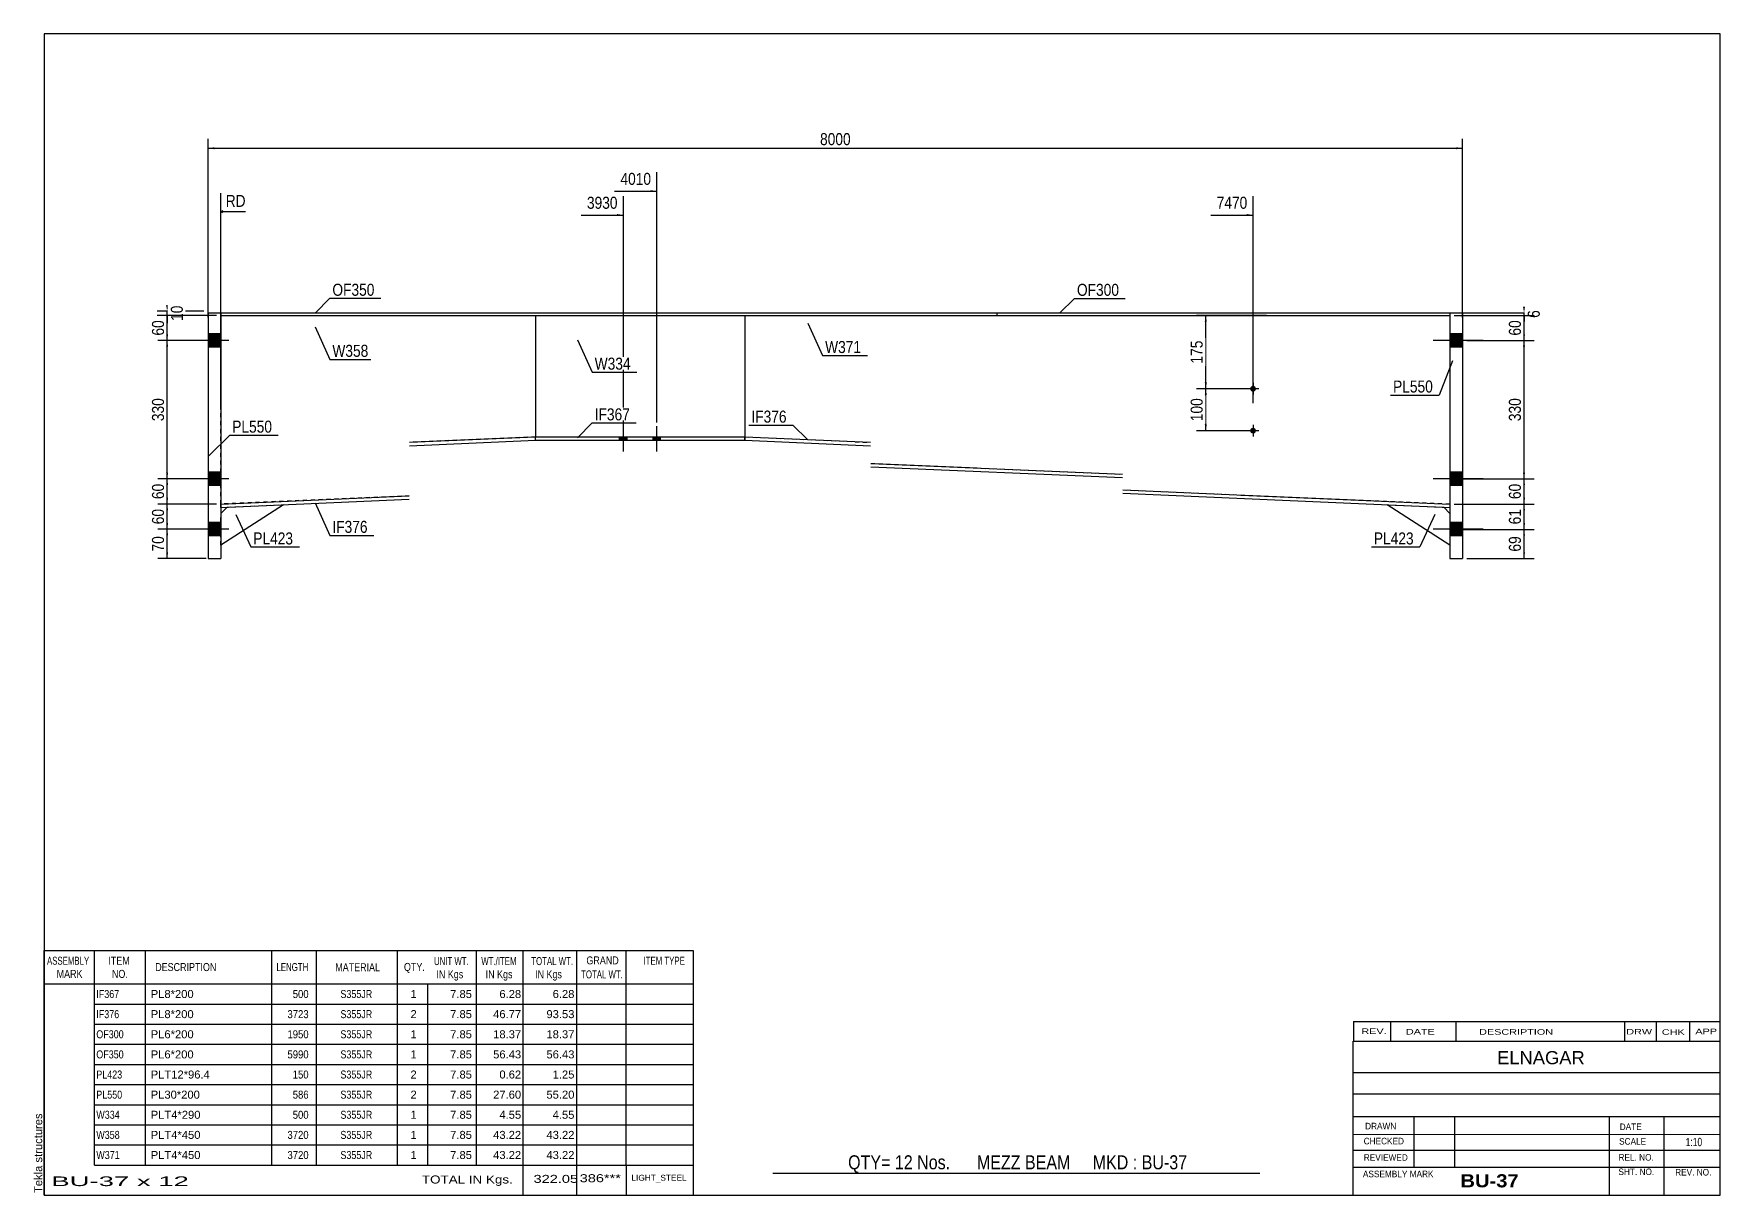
# Model space of a CAD drawing. Header units: millimetres. Extents: x -45 to 358, y -187 to 90.
import ezdxf

# ---------------------------------------------------------------- set-up
doc = ezdxf.new("R2010")
doc.units = ezdxf.units.MM
doc.linetypes.add('DXK_LINE_DOT1', pattern=[1.8814, 0.9407, -0.9407])
doc.styles.add('Arial', font='ARIAL.TTF', dxfattribs={"height": 0.2})
doc.styles.add('Arial Bold', font='ARIALBD.TTF', dxfattribs={"height": 0.2})
doc.styles.add('Arial Narrow', font='ARIALN.TTF', dxfattribs={"height": 0.2})

# ---------------------------------------------------------------- blocks, each defined once
blk = doc.blocks.new('Unknown-626980371-1210')
at = {"color": 5, "linetype": 'Continuous'}
for p, q in [((357.89, 89.66), (-42.11, 89.66)), ((-42.11, 89.66), (-42.11, -187.34)), ((357.89, -187.34), (357.89, 89.66)), ((-42.11, -187.34), (357.89, -187.34))]:
    blk.add_line(p, q, dxfattribs=at)
at = {"color": 174, "linetype": 'Continuous', "style": 'Arial'}
blk.add_text('Tekla structures', height=1.9102, rotation=90, dxfattribs=at).set_placement((-42.61, -186.84))
blk = doc.blocks.new('Part-626980371-4604 - 1231')
at = {"color": 2, "linetype": 'Continuous'}
blk.add_line((125.09, 22.5), (125.09, -6.5), dxfattribs=at)
at = {"color": 7, "linetype": 'DXK_LINE_DOT1'}
for p, q in [((125.09, 22.5), (155.09, 22.5)), ((155.19, 22.5), (215.19, 22.5)), ((215.29, 22.5), (293.38, 22.5)), ((293.38, 22.5), (293.38, -22.5)), ((125.09, -6.5), (155.09, -7.79)), ((155.19, -12.82), (215.19, -15.4)), ((215.29, -19.14), (293.38, -22.5))]:
    blk.add_line(p, q, dxfattribs=at)
blk = doc.blocks.new('Part-626980371-4607 - 1231')
at = {"color": 2, "linetype": 'Continuous'}
for p, q in [((75.09, -7.3), (75.09, -6.5)), ((75.09, -6.5), (125.09, -6.5)), ((75.09, -7.3), (125.09, -7.3)), ((125.09, -7.3), (125.09, -6.5))]:
    blk.add_line(p, q, dxfattribs=at)
blk = doc.blocks.new('Part-626980371-4599 - 1231')
at = {"color": 2, "linetype": 'Continuous'}
for p, q in [((0, 23.1), (0, 22.5)), ((0, 23.1), (44.99, 23.1)), ((0, 22.5), (44.99, 22.5)), ((45.09, 23.1), (155.09, 23.1)), ((45.09, 22.5), (155.09, 22.5)), ((155.19, 23.1), (185.19, 23.1)), ((155.19, 22.5), (185.19, 22.5)), ((185.19, 23.1), (185.19, 22.5))]:
    blk.add_line(p, q, dxfattribs=at)
blk = doc.blocks.new('Part-626980371-4601 - 1231')
at = {"color": 2, "linetype": 'Continuous'}
for p, q in [((75.09, 22.5), (75.09, -6.5)), ((125.09, 22.5), (125.09, -6.5))]:
    blk.add_line(p, q, dxfattribs=at)
at = {"color": 7, "linetype": 'DXK_LINE_DOT1'}
for p, q in [((75.09, 22.5), (125.09, 22.5)), ((75.09, -6.5), (125.09, -6.5))]:
    blk.add_line(p, q, dxfattribs=at)
blk = doc.blocks.new('Part-626980371-4602 - 1231')
at = {"color": 2, "linetype": 'Continuous'}
for p, q in [((185.19, 23.1), (185.19, 22.5)), ((185.19, 23.1), (215.19, 23.1)), ((185.19, 22.5), (215.19, 22.5)), ((215.29, 23.1), (293.38, 23.1)), ((215.29, 22.5), (293.38, 22.5)), ((293.38, 23.1), (293.38, 22.5))]:
    blk.add_line(p, q, dxfattribs=at)
blk = doc.blocks.new('Part-626980371-4605 - 1231')
at = {"color": 2, "linetype": 'Continuous'}
for p, q in [((45.09, -7.79), (75.09, -6.5)), ((45.09, -8.59), (75.12, -7.3)), ((75.12, -7.3), (75.09, -6.5)), ((0, -22.5), (44.99, -20.57)), ((0.03, -23.3), (0, -22.5)), ((0.03, -23.3), (44.99, -21.37))]:
    blk.add_line(p, q, dxfattribs=at)
blk = doc.blocks.new('Part-626980371-4611 - 1231')
at = {"color": 2, "linetype": 'Continuous'}
for p, q in [((125.09, -6.5), (125.05, -7.3)), ((125.05, -7.3), (155.09, -8.59)), ((125.09, -6.5), (155.09, -7.79)), ((155.19, -12.82), (215.19, -15.4)), ((155.19, -13.62), (215.19, -16.2)), ((215.29, -19.14), (293.38, -22.5)), ((215.29, -19.94), (293.35, -23.3)), ((293.38, -22.5), (293.35, -23.3))]:
    blk.add_line(p, q, dxfattribs=at)
blk = doc.blocks.new('Part-626980371-4614 - 1231')
at = {"color": 2, "linetype": 'Continuous'}
for p, q in [((293.38, 23.1), (296.38, 23.1)), ((293.38, 23.1), (293.38, -35.5)), ((296.38, 23.1), (296.38, -35.5)), ((293.38, -35.5), (296.38, -35.5))]:
    blk.add_line(p, q, dxfattribs=at)
blk = doc.blocks.new('Part-626980371-4617 - 1231')
at = {"color": 2, "linetype": 'Continuous'}
for p, q in [((293.38, -32.3), (278.4, -22.66)), ((278.4, -22.66), (291.88, -23.24)), ((291.88, -23.24), (293.38, -24.8))]:
    blk.add_line(p, q, dxfattribs=at)
at = {"color": 7, "linetype": 'DXK_LINE_DOT1'}
blk.add_line((293.38, -24.8), (293.38, -32.3), dxfattribs=at)
blk = doc.blocks.new('Part-626980371-4619 - 1231')
at = {"color": 2, "linetype": 'Continuous'}
for p, q in [((-3, 23.1), (0, 23.1)), ((-3, 23.1), (-3, -35.5)), ((0, 23.1), (0, -35.5)), ((-3, -35.5), (0, -35.5))]:
    blk.add_line(p, q, dxfattribs=at)
blk = doc.blocks.new('Part-626980371-4622 - 1231')
at = {"color": 2, "linetype": 'Continuous'}
for p, q in [((14.99, -22.66), (0, -32.3)), ((0, -24.8), (1.5, -23.24))]:
    blk.add_line(p, q, dxfattribs=at)
at = {"color": 7, "linetype": 'DXK_LINE_DOT1'}
for p, q in [((1.5, -23.24), (14.99, -22.66)), ((0, -32.3), (0, -24.8))]:
    blk.add_line(p, q, dxfattribs=at)
blk = doc.blocks.new('Part-626980371-4624 - 1231')
at = {"color": 7, "linetype": 'DXK_LINE_DOT1'}
for p, q in [((0, -22.5), (0, 22.5)), ((0, 22.5), (44.99, 22.5)), ((45.09, 22.5), (75.09, 22.5)), ((75.09, -6.5), (45.09, -7.79)), ((44.99, -20.57), (0, -22.5))]:
    blk.add_line(p, q, dxfattribs=at)
at = {"color": 2, "linetype": 'Continuous'}
blk.add_line((75.09, 22.5), (75.09, -6.5), dxfattribs=at)
blk = doc.blocks.new('Bolt-626980371-4625 - 1231')
at = {"linetype": 'Continuous'}
for points in [[(247.08, 4.99, -1), (245.68, 4.99, -1)], [(247.08, -5.01, -1), (245.68, -5.01, -1)]]:
    blk.add_hatch(color=3, dxfattribs=at).paths.add_polyline_path(points)
at = {"color": 3, "linetype": 'Continuous'}
for p, q in [((247.78, 4.99), (244.98, 4.99)), ((246.38, 6.39), (246.38, 3.59)), ((246.38, -3.61), (246.38, -6.41)), ((247.78, -5.01), (244.98, -5.01))]:
    blk.add_line(p, q, dxfattribs=at)
blk = doc.blocks.new('Bolt-626980371-4626 - 1231')
at = {"linetype": 'Continuous'}
for points in [[(96.99, -6.5), (95.19, -6.5), (95.19, -7.3), (96.99, -7.3)], [(96.99, -6.5), (95.19, -6.5), (95.19, -7.3), (96.99, -7.3)], [(104.99, -6.5), (103.19, -6.5), (103.19, -7.3), (104.99, -7.3)], [(104.99, -6.5), (103.19, -6.5), (103.19, -7.3), (104.99, -7.3)]]:
    blk.add_hatch(color=3, dxfattribs=at).paths.add_polyline_path(points)
at = {"color": 3, "linetype": 'Continuous'}
for p, q in [((96.09, -9.96), (96.09, -3.96)), ((96.09, -9.96), (96.09, -3.96)), ((104.09, -9.96), (104.09, -3.96)), ((104.09, -9.96), (104.09, -3.96)), ((95.19, -7.3), (95.19, -6.5)), ((95.19, -7.3), (95.19, -6.5)), ((96.99, -7.3), (96.99, -6.5)), ((96.99, -7.3), (96.99, -6.5)), ((103.19, -7.3), (103.19, -6.5)), ((103.19, -7.3), (103.19, -6.5)), ((104.99, -7.3), (104.99, -6.5)), ((104.99, -7.3), (104.99, -6.5))]:
    blk.add_line(p, q, dxfattribs=at)
blk = doc.blocks.new('Bolt-626980371-4630 - 1231')
at = {"linetype": 'Continuous'}
for points in [[(293.38, 18.1), (293.38, 14.9), (296.38, 14.9), (296.38, 18.1)], [(293.38, 18.1), (293.38, 14.9), (296.38, 14.9), (296.38, 18.1)], [(293.38, -14.9), (293.38, -18.1), (296.38, -18.1), (296.38, -14.9)], [(293.38, -14.9), (293.38, -18.1), (296.38, -18.1), (296.38, -14.9)], [(293.38, -26.9), (293.38, -30.1), (296.38, -30.1), (296.38, -26.9)], [(293.38, -26.9), (293.38, -30.1), (296.38, -30.1), (296.38, -26.9)]]:
    blk.add_hatch(color=3, dxfattribs=at).paths.add_polyline_path(points)
at = {"color": 3, "linetype": 'Continuous'}
for p, q in [((301.28, 16.5), (289.38, 16.5)), ((301.28, 16.5), (289.38, 16.5)), ((296.38, 18.1), (293.38, 18.1)), ((296.38, 18.1), (293.38, 18.1)), ((296.38, 14.9), (293.38, 14.9)), ((296.38, 14.9), (293.38, 14.9)), ((296.38, -14.9), (293.38, -14.9)), ((296.38, -14.9), (293.38, -14.9)), ((301.28, -16.5), (289.38, -16.5)), ((301.28, -16.5), (289.38, -16.5)), ((296.38, -18.1), (293.38, -18.1)), ((296.38, -18.1), (293.38, -18.1)), ((296.38, -26.9), (293.38, -26.9)), ((296.38, -26.9), (293.38, -26.9)), ((301.28, -28.5), (289.38, -28.5)), ((301.28, -28.5), (289.38, -28.5)), ((296.38, -30.1), (293.38, -30.1)), ((296.38, -30.1), (293.38, -30.1))]:
    blk.add_line(p, q, dxfattribs=at)
blk = doc.blocks.new('Bolt-626980371-4633 - 1231')
at = {"linetype": 'Continuous'}
for points in [[(-3, 18.1), (-3, 14.9), (0, 14.9), (0, 18.1)], [(-3, 18.1), (-3, 14.9), (0, 14.9), (0, 18.1)], [(-3, -14.9), (-3, -18.1), (0, -18.1), (0, -14.9)], [(-3, -14.9), (-3, -18.1), (0, -18.1), (0, -14.9)], [(-3, -26.9), (-3, -30.1), (0, -30.1), (0, -26.9)], [(-3, -26.9), (-3, -30.1), (0, -30.1), (0, -26.9)]]:
    blk.add_hatch(color=3, dxfattribs=at).paths.add_polyline_path(points)
at = {"color": 3, "linetype": 'Continuous'}
for p, q in [((1.9, 16.5), (-10, 16.5)), ((1.9, 16.5), (-10, 16.5)), ((0, 18.1), (-3, 18.1)), ((0, 18.1), (-3, 18.1)), ((0, 14.9), (-3, 14.9)), ((0, 14.9), (-3, 14.9)), ((0, -14.9), (-3, -14.9)), ((0, -14.9), (-3, -14.9)), ((1.9, -16.5), (-10, -16.5)), ((1.9, -16.5), (-10, -16.5)), ((0, -18.1), (-3, -18.1)), ((0, -18.1), (-3, -18.1)), ((0, -26.9), (-3, -26.9)), ((0, -26.9), (-3, -26.9)), ((1.9, -28.5), (-10, -28.5)), ((1.9, -28.5), (-10, -28.5)), ((0, -30.1), (-3, -30.1)), ((0, -30.1), (-3, -30.1))]:
    blk.add_line(p, q, dxfattribs=at)
blk = doc.blocks.new('StraightDimension-626980371-5838 - 1231')
at = {"linetype": 'Continuous'}
for points in [[(-13.04, -18), (-12.79, -16.5), (-12.54, -18)], [(-12.54, -21), (-12.79, -22.5), (-13.04, -21)]]:
    blk.add_hatch(color=7, dxfattribs=at).paths.add_polyline_path(points)
at = {"color": 7, "linetype": 'Continuous'}
for p, q in [((-0.14, -16.5), (-15.04, -16.5)), ((-12.79, -22.5), (-12.79, -16.5)), ((-1, -22.5), (-15.04, -22.5))]:
    blk.add_line(p, q, dxfattribs=at)
at = {"color": 0}
blk.add_wipeout([(-12.94, -17.07), (-17.14, -17.07), (-17.14, -21.93), (-12.94, -21.93)], dxfattribs=at)
at = {"color": 3, "style": 'Arial Narrow'}
blk.add_text('60', height=2.863, rotation=90.0002, dxfattribs=at).set_placement((-13.54, -21.33))
blk = doc.blocks.new('StraightDimension-626980371-5835 - 1231')
at = {"linetype": 'Continuous'}
for points in [[(-12.54, 25), (-12.79, 23.5), (-13.04, 25)], [(-13.04, 21), (-12.79, 22.5), (-12.54, 21)]]:
    blk.add_hatch(color=7, dxfattribs=at).paths.add_polyline_path(points)
at = {"color": 7, "linetype": 'Continuous'}
for p, q in [((-4, 23.5), (-15.19, 23.5)), ((-1, 22.5), (-15.19, 22.5)), ((-12.79, 22.5), (-12.79, 23.5))]:
    blk.add_line(p, q, dxfattribs=at)
at = {"color": 0}
blk.add_wipeout([(-8.44, 25.43), (-12.64, 25.43), (-12.64, 20.57), (-8.44, 20.57)], dxfattribs=at)
at = {"color": 3, "style": 'Arial Narrow'}
blk.add_text('10', height=2.863, rotation=90.0002, dxfattribs=at).set_placement((-9.04, 21.17))
blk = doc.blocks.new('StraightDimension-626980371-5840 - 1231')
at = {"linetype": 'Continuous'}
for points in [[(-13.04, -30), (-12.79, -28.5), (-12.54, -30)], [(-12.54, -34), (-12.79, -35.5), (-13.04, -34)]]:
    blk.add_hatch(color=7, dxfattribs=at).paths.add_polyline_path(points)
at = {"color": 7, "linetype": 'Continuous'}
for p, q in [((-0.35, -28.5), (-15.04, -28.5)), ((-12.79, -35.5), (-12.79, -28.5)), ((-3.51, -35.5), (-15.04, -35.5))]:
    blk.add_line(p, q, dxfattribs=at)
at = {"color": 0}
blk.add_wipeout([(-12.94, -29.57), (-17.14, -29.57), (-17.14, -34.43), (-12.94, -34.43)], dxfattribs=at)
at = {"color": 3, "style": 'Arial Narrow'}
blk.add_text('70', height=2.863, rotation=90.0002, dxfattribs=at).set_placement((-13.54, -33.83))
blk = doc.blocks.new('StraightDimension-626980371-5010 - 1231')
at = {"linetype": 'Continuous'}
for points in [[(234.85, 3.49), (235.1, 4.99), (235.35, 3.49)], [(235.35, -3.51), (235.1, -5.01), (234.85, -3.51)]]:
    blk.add_hatch(color=7, dxfattribs=at).paths.add_polyline_path(points)
at = {"color": 7, "linetype": 'Continuous'}
for p, q in [((245.38, 4.99), (232.85, 4.99)), ((235.1, -5.01), (235.1, 4.99)), ((245.38, -5.01), (232.85, -5.01))]:
    blk.add_line(p, q, dxfattribs=at)
at = {"color": 0}
blk.add_wipeout([(234.95, 3.33), (230.75, 3.33), (230.75, -3.35), (234.95, -3.35)], dxfattribs=at)
at = {"color": 3, "style": 'Arial Narrow'}
blk.add_text('100', height=2.863, rotation=90.0002, dxfattribs=at).set_placement((234.35, -2.75))
blk = doc.blocks.new('StraightDimension-626980371-4500 - 1231')
at = {"linetype": 'Continuous'}
blk.add_hatch(color=7, dxfattribs=at).paths.add_polyline_path([(94.59, 46.67), (96.09, 46.42), (94.59, 46.17)])
at = {"color": 7, "linetype": 'Continuous'}
for p, q in [((96.09, -5.7), (96.09, 50.92)), ((86.02, 46.42), (96.09, 46.42))]:
    blk.add_line(p, q, dxfattribs=at)
at = {"color": 0, "linetype": 'Continuous'}
blk.add_wipeout([(6.53, 47.77), (6.53, 51.97), (0.59, 51.97), (0.59, 47.77)], dxfattribs=at)
at = {"color": 7, "linetype": 'Continuous'}
for p, q in [((0, 1), (0, 51.67)), ((0.5, 47.42), (0, 47.17)), ((0.5, 46.92), (0, 47.17)), ((5.93, 47.17), (0, 47.17))]:
    blk.add_line(p, q, dxfattribs=at)
at = {"color": 3, "linetype": 'Continuous', "style": 'Arial Narrow'}
blk.add_text('RD', height=2.863, dxfattribs=at).set_placement((1.19, 48.37))
at = {"color": 0}
blk.add_wipeout([(95.31, 47.32), (95.31, 51.52), (86.8, 51.52), (86.8, 47.32)], dxfattribs=at)
at = {"color": 3, "style": 'Arial Narrow'}
blk.add_text('3930', height=2.863, dxfattribs=at).set_placement((87.4, 47.92))
blk = doc.blocks.new('StraightDimension-626980371-1512 - 1231')
at = {"linetype": 'Continuous'}
for points in [[(-1.5, 62.1), (-3, 62.35), (-1.5, 62.6)], [(294.88, 62.6), (296.38, 62.35), (294.88, 62.1)]]:
    blk.add_hatch(color=7, dxfattribs=at).paths.add_polyline_path(points)
at = {"color": 7, "linetype": 'Continuous'}
for p, q in [((-3, 22), (-3, 64.6)), ((296.38, 22), (296.38, 64.6)), ((-3, 62.35), (296.38, 62.35))]:
    blk.add_line(p, q, dxfattribs=at)
at = {"color": 0}
blk.add_wipeout([(150.95, 62.5), (150.95, 66.7), (142.44, 66.7), (142.44, 62.5)], dxfattribs=at)
at = {"color": 3, "style": 'Arial Narrow'}
blk.add_text('8000', height=2.863, dxfattribs=at).set_placement((143.04, 63.1))
blk = doc.blocks.new('StraightDimension-626980371-6204 - 1231')
at = {"linetype": 'Continuous'}
for points in [[(310.8, 15), (311.05, 16.5), (311.3, 15)], [(311.3, -15), (311.05, -16.5), (310.8, -15)]]:
    blk.add_hatch(color=7, dxfattribs=at).paths.add_polyline_path(points)
at = {"color": 7, "linetype": 'Continuous'}
for p, q in [((297.38, 16.5), (313.45, 16.5)), ((311.05, -16.5), (311.05, 16.5)), ((294.38, -16.5), (313.45, -16.5))]:
    blk.add_line(p, q, dxfattribs=at)
at = {"color": 0}
blk.add_wipeout([(310.9, 3.34), (306.7, 3.34), (306.7, -3.34), (310.9, -3.34)], dxfattribs=at)
at = {"color": 3, "style": 'Arial Narrow'}
blk.add_text('330', height=2.863, rotation=90.0002, dxfattribs=at).set_placement((310.3, -2.74))
blk = doc.blocks.new('StraightDimension-626980371-5837 - 1231')
at = {"linetype": 'Continuous'}
for points in [[(-13.04, 15), (-12.79, 16.5), (-12.54, 15)], [(-12.54, -15), (-12.79, -16.5), (-13.04, -15)]]:
    blk.add_hatch(color=7, dxfattribs=at).paths.add_polyline_path(points)
at = {"color": 7, "linetype": 'Continuous'}
for p, q in [((1, 16.5), (-15.04, 16.5)), ((-12.79, -16.5), (-12.79, 16.5)), ((-0.14, -16.5), (-15.04, -16.5))]:
    blk.add_line(p, q, dxfattribs=at)
at = {"color": 0}
blk.add_wipeout([(-12.94, 3.34), (-17.14, 3.34), (-17.14, -3.34), (-12.94, -3.34)], dxfattribs=at)
at = {"color": 3, "style": 'Arial Narrow'}
blk.add_text('330', height=2.863, rotation=90.0002, dxfattribs=at).set_placement((-13.54, -2.74))
blk = doc.blocks.new('StraightDimension-626980371-4498 - 1231')
at = {"linetype": 'Continuous'}
blk.add_hatch(color=7, dxfattribs=at).paths.add_polyline_path([(244.88, 46.67), (246.38, 46.42), (244.88, 46.17)])
at = {"color": 7, "linetype": 'Continuous'}
for p, q in [((246.38, 1.59), (246.38, 50.92)), ((236.32, 46.42), (246.38, 46.42))]:
    blk.add_line(p, q, dxfattribs=at)
at = {"color": 0}
blk.add_wipeout([(245.61, 47.32), (245.61, 51.52), (237.1, 51.52), (237.1, 47.32)], dxfattribs=at)
at = {"color": 3, "style": 'Arial Narrow'}
blk.add_text('7470', height=2.863, dxfattribs=at).set_placement((237.7, 47.92))
blk = doc.blocks.new('StraightDimension-626980371-4499 - 1231')
at = {"linetype": 'Continuous'}
blk.add_hatch(color=7, dxfattribs=at).paths.add_polyline_path([(102.59, 52.37), (104.09, 52.12), (102.59, 51.87)])
at = {"color": 7, "linetype": 'Continuous'}
for p, q in [((104.09, -3.05), (104.09, 56.62)), ((94.02, 52.12), (104.09, 52.12))]:
    blk.add_line(p, q, dxfattribs=at)
at = {"color": 0}
blk.add_wipeout([(103.31, 53.02), (103.31, 57.22), (94.8, 57.22), (94.8, 53.02)], dxfattribs=at)
at = {"color": 3, "style": 'Arial Narrow'}
blk.add_text('4010', height=2.863, dxfattribs=at).set_placement((95.4, 53.62))
blk = doc.blocks.new('StraightDimension-626980371-5009 - 1231')
at = {"linetype": 'Continuous'}
for points in [[(234.85, 21), (235.1, 22.5), (235.35, 21)], [(235.35, 6.49), (235.1, 4.99), (234.85, 6.49)]]:
    blk.add_hatch(color=7, dxfattribs=at).paths.add_polyline_path(points)
at = {"color": 7, "linetype": 'Continuous'}
for p, q in [((249.59, 22.5), (232.85, 22.5)), ((235.1, 4.99), (235.1, 22.5)), ((245.38, 4.99), (232.85, 4.99))]:
    blk.add_line(p, q, dxfattribs=at)
at = {"color": 0}
blk.add_wipeout([(234.95, 17.09), (230.75, 17.09), (230.75, 10.4), (234.95, 10.4)], dxfattribs=at)
at = {"color": 3, "style": 'Arial Narrow'}
blk.add_text('175', height=2.863, rotation=90.0002, dxfattribs=at).set_placement((234.35, 11))
blk = doc.blocks.new('StraightDimension-626980371-5836 - 1231')
at = {"linetype": 'Continuous'}
for points in [[(-13.04, 21), (-12.79, 22.5), (-12.54, 21)], [(-12.54, 18), (-12.79, 16.5), (-13.04, 18)]]:
    blk.add_hatch(color=7, dxfattribs=at).paths.add_polyline_path(points)
at = {"color": 7, "linetype": 'Continuous'}
for p, q in [((-1, 22.5), (-15.04, 22.5)), ((-12.79, 16.5), (-12.79, 22.5)), ((1, 16.5), (-15.04, 16.5))]:
    blk.add_line(p, q, dxfattribs=at)
at = {"color": 0}
blk.add_wipeout([(-12.94, 21.93), (-17.14, 21.93), (-17.14, 17.07), (-12.94, 17.07)], dxfattribs=at)
at = {"color": 3, "style": 'Arial Narrow'}
blk.add_text('60', height=2.863, rotation=90.0002, dxfattribs=at).set_placement((-13.54, 17.67))
blk = doc.blocks.new('StraightDimension-626980371-5839 - 1231')
at = {"linetype": 'Continuous'}
for points in [[(-13.04, -24), (-12.79, -22.5), (-12.54, -24)], [(-12.54, -27), (-12.79, -28.5), (-13.04, -27)]]:
    blk.add_hatch(color=7, dxfattribs=at).paths.add_polyline_path(points)
at = {"color": 7, "linetype": 'Continuous'}
for p, q in [((-1, -22.5), (-15.04, -22.5)), ((-12.79, -28.5), (-12.79, -22.5)), ((-0.35, -28.5), (-15.04, -28.5))]:
    blk.add_line(p, q, dxfattribs=at)
at = {"color": 0}
blk.add_wipeout([(-12.94, -23.07), (-17.14, -23.07), (-17.14, -27.93), (-12.94, -27.93)], dxfattribs=at)
at = {"color": 3, "style": 'Arial Narrow'}
blk.add_text('60', height=2.863, rotation=90.0002, dxfattribs=at).set_placement((-13.54, -27.33))
blk = doc.blocks.new('StraightDimension-626980371-6202 - 1231')
at = {"linetype": 'Continuous'}
for points in [[(311.3, 24.6), (311.05, 23.1), (310.8, 24.6)], [(310.8, 21), (311.05, 22.5), (311.3, 21)]]:
    blk.add_hatch(color=7, dxfattribs=at).paths.add_polyline_path(points)
at = {"color": 7, "linetype": 'Continuous'}
for p, q in [((294.38, 22.5), (313.3, 22.5)), ((296.56, 23.1), (313.3, 23.1)), ((311.05, 22.5), (311.05, 23.1))]:
    blk.add_line(p, q, dxfattribs=at)
at = {"color": 0}
blk.add_wipeout([(315.4, 24.31), (311.2, 24.31), (311.2, 21.29), (315.4, 21.29)], dxfattribs=at)
at = {"color": 3, "style": 'Arial Narrow'}
blk.add_text('6', height=2.86, rotation=90.0002, dxfattribs=at).set_placement((314.8, 21.89))
blk = doc.blocks.new('StraightDimension-626980371-6203 - 1231')
at = {"linetype": 'Continuous'}
for points in [[(310.8, 21), (311.05, 22.5), (311.3, 21)], [(311.3, 18), (311.05, 16.5), (310.8, 18)]]:
    blk.add_hatch(color=7, dxfattribs=at).paths.add_polyline_path(points)
at = {"color": 7, "linetype": 'Continuous'}
for p, q in [((294.38, 22.5), (313.45, 22.5)), ((311.05, 16.5), (311.05, 22.5)), ((297.38, 16.5), (313.45, 16.5))]:
    blk.add_line(p, q, dxfattribs=at)
at = {"color": 0}
blk.add_wipeout([(310.9, 21.93), (306.7, 21.93), (306.7, 17.07), (310.9, 17.07)], dxfattribs=at)
at = {"color": 3, "style": 'Arial Narrow'}
blk.add_text('60', height=2.863, rotation=90.0002, dxfattribs=at).set_placement((310.3, 17.67))
blk = doc.blocks.new('StraightDimension-626980371-6205 - 1231')
at = {"linetype": 'Continuous'}
for points in [[(310.8, -18), (311.05, -16.5), (311.3, -18)], [(311.3, -21), (311.05, -22.5), (310.8, -21)]]:
    blk.add_hatch(color=7, dxfattribs=at).paths.add_polyline_path(points)
at = {"color": 7, "linetype": 'Continuous'}
for p, q in [((294.38, -16.5), (313.45, -16.5)), ((311.05, -22.5), (311.05, -16.5)), ((294.38, -22.5), (313.45, -22.5))]:
    blk.add_line(p, q, dxfattribs=at)
at = {"color": 0}
blk.add_wipeout([(310.9, -17.07), (306.7, -17.07), (306.7, -21.93), (310.9, -21.93)], dxfattribs=at)
at = {"color": 3, "style": 'Arial Narrow'}
blk.add_text('60', height=2.863, rotation=90.0002, dxfattribs=at).set_placement((310.3, -21.33))
blk = doc.blocks.new('StraightDimension-626980371-6206 - 1231')
at = {"linetype": 'Continuous'}
for points in [[(310.8, -24), (311.05, -22.5), (311.3, -24)], [(311.3, -27.05), (311.05, -28.55), (310.8, -27.05)]]:
    blk.add_hatch(color=7, dxfattribs=at).paths.add_polyline_path(points)
at = {"color": 7, "linetype": 'Continuous'}
for p, q in [((294.38, -22.5), (313.45, -22.5)), ((311.05, -28.55), (311.05, -22.5)), ((294.38, -28.55), (313.45, -28.55))]:
    blk.add_line(p, q, dxfattribs=at)
at = {"color": 0}
blk.add_wipeout([(310.9, -23.1), (306.7, -23.1), (306.7, -27.95), (310.9, -27.95)], dxfattribs=at)
at = {"color": 3, "style": 'Arial Narrow'}
blk.add_text('61', height=2.863, rotation=90.0002, dxfattribs=at).set_placement((310.3, -27.35))
blk = doc.blocks.new('StraightDimension-626980371-6207 - 1231')
at = {"linetype": 'Continuous'}
for points in [[(310.8, -30.05), (311.05, -28.55), (311.3, -30.05)], [(311.3, -34), (311.05, -35.5), (310.8, -34)]]:
    blk.add_hatch(color=7, dxfattribs=at).paths.add_polyline_path(points)
at = {"color": 7, "linetype": 'Continuous'}
for p, q in [((294.38, -28.55), (313.45, -28.55)), ((311.05, -35.5), (311.05, -28.55)), ((297.38, -35.5), (313.45, -35.5))]:
    blk.add_line(p, q, dxfattribs=at)
at = {"color": 0}
blk.add_wipeout([(310.9, -29.6), (306.7, -29.6), (306.7, -34.45), (310.9, -34.45)], dxfattribs=at)
at = {"color": 3, "style": 'Arial Narrow'}
blk.add_text('69', height=2.863, rotation=90.0002, dxfattribs=at).set_placement((310.3, -33.85))
blk = doc.blocks.new('CBS_CALLOFF-626980371-6238')
at = {"color": 7, "linetype": 'Continuous'}
blk.add_line((131.76, -182.07), (248, -182.09), dxfattribs=at)
at = {"color": 3, "linetype": 'Continuous', "style": 'Arial Narrow'}
blk.add_text('QTY= 12 Nos.      MEZZ BEAM     MKD : BU-37', height=3.3405, dxfattribs=at).set_placement((149.73, -181.18))
blk = doc.blocks.new('CBS_BOM-626980371-6237')
at = {"color": 7, "linetype": 'Continuous'}
for p, q in [((-42.15, -136.97), (-42.15, -128.97)), ((-42.14, -128.97), (112.78, -128.97)), ((-30.15, -136.97), (-30.15, -128.97)), ((-17.96, -136.97), (-17.96, -128.97)), ((12.21, -136.97), (12.21, -128.97)), ((22.89, -136.97), (22.89, -128.97)), ((42.2, -136.97), (42.2, -128.97)), ((61.01, -136.97), (61.01, -128.97)), ((72.22, -136.97), (72.22, -128.97)), ((85, -136.97), (85, -128.97)), ((96.75, -136.97), (96.75, -128.97)), ((112.78, -128.98), (112.77, -136.96)), ((-42.15, -136.97), (112.78, -136.97)), ((-42.15, -141.77), (-42.15, -136.97)), ((-30.15, -141.77), (-30.15, -136.97)), ((-17.96, -141.77), (-17.96, -136.97)), ((12.21, -141.77), (12.21, -136.97)), ((22.89, -141.77), (22.89, -136.97)), ((42.2, -141.77), (42.2, -136.97)), ((49.47, -141.77), (49.47, -136.97)), ((61.01, -141.77), (61.01, -136.97)), ((72.22, -141.77), (72.22, -136.97)), ((85, -141.77), (85, -136.97)), ((96.77, -141.77), (96.77, -136.97)), ((112.78, -136.98), (112.78, -141.77)), ((-42.15, -146.57), (-42.15, -141.77)), ((-30.15, -141.77), (112.78, -141.77)), ((-30.15, -146.57), (-30.15, -141.77)), ((-17.96, -146.57), (-17.96, -141.77)), ((12.21, -146.57), (12.21, -141.77)), ((22.89, -146.57), (22.89, -141.77)), ((42.2, -146.57), (42.2, -141.77)), ((49.47, -146.57), (49.47, -141.77)), ((61.01, -146.57), (61.01, -141.77)), ((72.22, -146.57), (72.22, -141.77)), ((85, -146.57), (85, -141.77)), ((96.77, -146.57), (96.77, -141.77)), ((112.78, -141.78), (112.78, -146.57)), ((-42.15, -151.37), (-42.15, -146.57)), ((-30.15, -146.57), (112.78, -146.57)), ((-30.15, -151.37), (-30.15, -146.57)), ((-17.96, -151.37), (-17.96, -146.57)), ((12.21, -151.37), (12.21, -146.57)), ((22.89, -151.37), (22.89, -146.57)), ((42.2, -151.37), (42.2, -146.57)), ((49.47, -151.37), (49.47, -146.57)), ((61.01, -151.37), (61.01, -146.57)), ((72.22, -151.37), (72.22, -146.57)), ((85, -151.37), (85, -146.57)), ((96.77, -151.37), (96.77, -146.57)), ((112.78, -146.58), (112.78, -151.37)), ((-42.15, -156.17), (-42.15, -151.37)), ((-30.15, -151.37), (112.78, -151.37)), ((-30.15, -156.17), (-30.15, -151.37)), ((-17.96, -156.17), (-17.96, -151.37)), ((12.21, -156.17), (12.21, -151.37)), ((22.89, -156.17), (22.89, -151.37)), ((42.2, -156.17), (42.2, -151.37)), ((49.47, -156.17), (49.47, -151.37)), ((61.01, -156.17), (61.01, -151.37)), ((72.22, -156.17), (72.22, -151.37)), ((85, -156.17), (85, -151.37)), ((96.77, -156.17), (96.77, -151.37)), ((112.78, -151.38), (112.78, -156.17)), ((-42.15, -160.97), (-42.15, -156.17)), ((-30.15, -156.17), (112.78, -156.17)), ((-30.15, -160.97), (-30.15, -156.17)), ((-17.96, -160.97), (-17.96, -156.17)), ((12.21, -160.97), (12.21, -156.17)), ((22.89, -160.97), (22.89, -156.17)), ((42.2, -160.97), (42.2, -156.17)), ((49.47, -160.97), (49.47, -156.17)), ((61.01, -160.97), (61.01, -156.17)), ((72.22, -160.97), (72.22, -156.17)), ((85, -160.97), (85, -156.17)), ((96.77, -160.97), (96.77, -156.17)), ((112.78, -156.18), (112.78, -160.97)), ((-42.15, -165.77), (-42.15, -160.97)), ((-30.15, -160.97), (112.78, -160.97)), ((-30.15, -165.77), (-30.15, -160.97)), ((-17.96, -165.77), (-17.96, -160.97)), ((12.21, -165.77), (12.21, -160.97)), ((22.89, -165.77), (22.89, -160.97)), ((42.2, -165.77), (42.2, -160.97)), ((49.47, -165.77), (49.47, -160.97)), ((61.01, -165.77), (61.01, -160.97)), ((72.22, -165.77), (72.22, -160.97)), ((85, -165.77), (85, -160.97)), ((96.77, -165.77), (96.77, -160.97)), ((112.78, -160.98), (112.78, -165.77)), ((-42.15, -170.57), (-42.15, -165.77)), ((-30.15, -165.77), (112.78, -165.77)), ((-30.15, -170.57), (-30.15, -165.77)), ((-17.96, -170.57), (-17.96, -165.77)), ((12.21, -170.57), (12.21, -165.77)), ((22.89, -170.57), (22.89, -165.77)), ((42.2, -170.57), (42.2, -165.77)), ((49.47, -170.57), (49.47, -165.77)), ((61.01, -170.57), (61.01, -165.77)), ((72.22, -170.57), (72.22, -165.77)), ((85, -170.57), (85, -165.77)), ((96.77, -170.57), (96.77, -165.77)), ((112.78, -165.78), (112.78, -170.57)), ((-42.15, -175.37), (-42.15, -170.57)), ((-30.15, -170.57), (112.78, -170.57)), ((-30.15, -175.37), (-30.15, -170.57)), ((-17.96, -175.37), (-17.96, -170.57)), ((12.21, -175.37), (12.21, -170.57)), ((22.89, -175.37), (22.89, -170.57)), ((42.2, -175.37), (42.2, -170.57)), ((49.47, -175.37), (49.47, -170.57)), ((61.01, -175.37), (61.01, -170.57)), ((72.22, -175.37), (72.22, -170.57)), ((85, -175.37), (85, -170.57)), ((96.77, -175.37), (96.77, -170.57)), ((112.78, -170.58), (112.78, -175.37)), ((-42.15, -180.17), (-42.15, -175.37)), ((-30.15, -175.37), (112.78, -175.37)), ((-30.15, -180.17), (-30.15, -175.37)), ((-17.96, -180.17), (-17.96, -175.37)), ((12.21, -180.17), (12.21, -175.37)), ((22.89, -180.17), (22.89, -175.37)), ((42.2, -180.17), (42.2, -175.37)), ((49.47, -180.17), (49.47, -175.37)), ((61.01, -180.17), (61.01, -175.37)), ((72.22, -180.17), (72.22, -175.37)), ((85, -180.17), (85, -175.37)), ((96.77, -180.17), (96.77, -175.37)), ((112.78, -175.38), (112.78, -180.17)), ((-42.15, -187.37), (-42.15, -180.19)), ((-30.15, -180.17), (112.78, -180.17)), ((72.22, -187.37), (72.22, -180.19)), ((85, -187.37), (85, -180.19)), ((96.81, -187.37), (96.81, -180.19)), ((112.78, -180.17), (112.78, -187.37)), ((-42.15, -187.37), (112.78, -187.37))]:
    blk.add_line(p, q, dxfattribs=at)
at = {"color": 3, "linetype": 'Continuous', "style": 'Arial'}
for s, height, width, p in [('ASSEMBLY', 1.91, 0.7, (-41.46, -132.39)), ('ITEM', 1.91, 0.8, (-26.82, -132.39)), ('DESCRIPTION', 1.9102, 0.8, (-15.63, -133.9)), ('LENGTH', 1.91, 0.7, (13.31, -133.9)), ('MATERIAL', 1.91, 0.8, (27.34, -133.95)), ('QTY.', 1.91, 0.8, (43.73, -133.87)), ('UNIT WT.', 1.91, 0.7, (50.9, -132.47)), ('WT./ITEM', 1.91, 0.7, (62.19, -132.47)), ('TOTAL WT.', 1.91, 0.7, (74.12, -132.47)), ('GRAND', 1.91, 0.8, (87.28, -132.31)), ('ITEM TYPE', 1.91, 0.7, (100.91, -132.39)), ('MARK', 1.91, 0.8, (-39.15, -135.53)), ('NO.', 1.91, 0.8, (-25.96, -135.53)), ('IN Kgs', 1.91, 0.8, (51.47, -135.61)), ('IN Kgs', 1.91, 0.8, (63.23, -135.61)), ('IN Kgs', 1.91, 0.8, (75.02, -135.61)), ('TOTAL WT.', 1.91, 0.7, (86.02, -135.65))]:
    blk.add_text(s, height=height, dxfattribs=dict(at, width=width)).set_placement(p)
at = {"color": 7, "linetype": 'Continuous', "style": 'Arial'}
for s, width, p in [('IF367', 0.8, (-29.69, -140.33)), ('500', 0.85, (17.19, -140.33)), ('S355JR', 0.8, (28.57, -140.33)), ('IF376', 0.8, (-29.69, -145.13)), ('3723', 0.85, (15.93, -145.13)), ('S355JR', 0.8, (28.57, -145.13)), ('OF300', 0.8, (-29.69, -149.93)), ('1950', 0.85, (15.93, -149.93)), ('S355JR', 0.8, (28.57, -149.93)), ('OF350', 0.8, (-29.69, -154.73)), ('5990', 0.85, (15.93, -154.73)), ('S355JR', 0.8, (28.57, -154.73)), ('PL423', 0.8, (-29.69, -159.53)), ('150', 0.85, (17.19, -159.53)), ('S355JR', 0.8, (28.57, -159.53)), ('PL550', 0.8, (-29.69, -164.33)), ('586', 0.85, (17.19, -164.33)), ('S355JR', 0.8, (28.57, -164.33)), ('W334', 0.8, (-29.69, -169.13)), ('500', 0.85, (17.19, -169.13)), ('S355JR', 0.8, (28.57, -169.13)), ('W358', 0.8, (-29.69, -173.93)), ('3720', 0.85, (15.93, -173.93)), ('S355JR', 0.8, (28.57, -173.93)), ('W371', 0.8, (-29.69, -178.73)), ('3720', 0.85, (15.93, -178.73)), ('S355JR', 0.8, (28.57, -178.73))]:
    blk.add_text(s, height=1.91, dxfattribs=dict(at, width=width)).set_placement(p)
for s, p in [('PL8*200', (-16.7, -140.33)), ('1', (45.29, -140.33)), ('7.85', (54.76, -140.33)), ('6.28', (66.51, -140.33)), ('6.28', (79.22, -140.33)), ('PL8*200', (-16.7, -145.13)), ('2', (45.29, -145.13)), ('7.85', (54.76, -145.13)), ('46.77', (65.02, -145.13)), ('93.53', (77.74, -145.13)), ('PL6*200', (-16.7, -149.93)), ('1', (45.29, -149.93)), ('7.85', (54.76, -149.93)), ('18.37', (65.02, -149.93)), ('18.37', (77.74, -149.93)), ('PL6*200', (-16.7, -154.73)), ('1', (45.29, -154.73)), ('7.85', (54.76, -154.73)), ('56.43', (65.02, -154.73)), ('56.43', (77.74, -154.73)), ('PLT12*96.4', (-16.7, -159.53)), ('2', (45.29, -159.53)), ('7.85', (54.76, -159.53)), ('0.62', (66.51, -159.53)), ('1.25', (79.22, -159.53)), ('PL30*200', (-16.7, -164.33)), ('2', (45.29, -164.33)), ('7.85', (54.76, -164.33)), ('27.60', (65.02, -164.33)), ('55.20', (77.74, -164.33)), ('PLT4*290', (-16.7, -169.13)), ('1', (45.29, -169.13)), ('7.85', (54.76, -169.13)), ('4.55', (66.51, -169.13)), ('4.55', (79.22, -169.13)), ('PLT4*450', (-16.7, -173.93)), ('1', (45.29, -173.93)), ('7.85', (54.76, -173.93)), ('43.22', (65.02, -173.93)), ('43.22', (77.74, -173.93)), ('PLT4*450', (-16.7, -178.73)), ('1', (45.29, -178.73)), ('7.85', (54.76, -178.73)), ('43.22', (65.02, -178.73)), ('43.22', (77.74, -178.73))]:
    blk.add_text(s, height=1.91, dxfattribs=at).set_placement(p)
at = {"color": 6, "linetype": 'Continuous', "style": 'Arial'}
for s, height, width, p in [('BU-37 x 12', 2.292, 2.05, (-40.43, -185.18)), ('TOTAL IN Kgs.', 1.9102, 1.2, (48.01, -184.57)), ('322.05', 1.91, 1.3, (74.67, -184.42)), ('386***', 1.91, 1.3, (85.68, -184.26))]:
    blk.add_text(s, height=height, dxfattribs=dict(at, width=width)).set_placement(p)
blk.add_text('LIGHT_STEEL', height=1.4135, dxfattribs=at).set_placement((98.03, -183.91))
blk = doc.blocks.new('CBS_NAME_BLOG-626980371-6239')
at = {"color": 7, "linetype": 'Continuous'}
for p, q in [((270.29, -150.59), (357.81, -150.59)), ((270.29, -187.3), (270.29, -150.59)), ((270.29, -158.12), (357.81, -158.12)), ((270.37, -163.18), (357.88, -163.18)), ((270.29, -168.55), (357.81, -168.55)), ((284.82, -180.66), (284.82, -168.56)), ((294.5, -180.63), (294.5, -168.56)), ((331.42, -187.3), (331.42, -168.57)), ((344.47, -187.3), (344.47, -168.55)), ((270.3, -172.85), (357.88, -172.83)), ((270.29, -176.6), (357.81, -176.6)), ((270.29, -180.64), (357.81, -180.64)), ((270.29, -187.34), (357.88, -187.34))]:
    blk.add_line(p, q, dxfattribs=at)
at = {"color": 3, "linetype": 'Continuous', "style": 'Arial'}
blk.add_text('ELNAGAR', height=3.133, dxfattribs=at).set_placement((304.62, -156.12))
at = {"color": 3, "linetype": 'Continuous'}
for s, height, style, width, p in [('DRAWN', 1.566, 'Arial', 0.9, (273.12, -171.66)), ('DATE', 1.566, 'Arial', 0.9, (333.89, -171.82)), ('CHECKED', 1.566, 'Arial', 0.9, (272.78, -175.23)), ('SCALE', 1.566, 'Arial', 0.9, (333.74, -175.3)), ('1:10', 1.957, 'Arial Narrow', 0.9, (349.63, -175.65)), ('REVIEWED', 1.566, 'Arial', 0.9, (272.81, -179.15)), ('SHT. NO.', 1.566, 'Arial', 0.9, (333.59, -182.56)), ('REL. NO.', 1.566, 'Arial', 0.9, (333.6, -179.1)), ('REV. NO.', 1.566, 'Arial', 0.9, (347.12, -182.66)), ('ASSEMBLY MARK', 1.5663, 'Arial', 0.9, (272.6, -183.08)), ('BU-37', 3.131, 'Arial Bold', 1.1, (295.87, -185.48))]:
    blk.add_text(s, height=height, dxfattribs=dict(at, style=style, width=width)).set_placement(p)
blk = doc.blocks.new('CBS_REVISION-626980371-6240')
at = {"color": 7, "linetype": 'Continuous'}
for p, q in [((270.38, -145.96), (357.88, -145.96)), ((270.38, -145.96), (270.38, -150.59)), ((279.17, -145.96), (279.17, -150.59)), ((294.77, -145.96), (294.77, -150.53)), ((335.02, -145.96), (335.02, -150.59)), ((342.57, -145.96), (342.57, -150.59)), ((350.51, -145.96), (350.51, -150.59)), ((270.38, -150.59), (357.88, -150.59))]:
    blk.add_line(p, q, dxfattribs=at)
at = {"color": 7, "style": 'Arial Narrow', "width": 1.7}
for s, height, p in [('REV.', 1.326, (272.24, -148.91)), ('DATE', 1.326, (282.86, -149.03)), ('DESCRIPTION', 1.3257, (300.34, -149.08)), ('DRW', 1.326, (335.45, -149.02)), ('CHK', 1.326, (343.94, -149.11)), ('APP', 1.326, (351.94, -148.95))]:
    blk.add_text(s, height=height, dxfattribs=at).set_placement(p)
blk = doc.blocks.new('Mark-626980371-4666 - 1231')
at = {"color": 0}
blk.add_wipeout([(17.27, -32.14), (17.27, -29.14), (7.77, -29.14), (7.77, -32.14)], dxfattribs=at)
blk.add_wipeout([(17.27, -32.14), (17.27, -29.14), (7.77, -29.14), (7.77, -32.14)], dxfattribs=at)
at = {"color": 7, "linetype": 'Continuous'}
for p, q in [((3.63, -25), (7.17, -32.74)), ((7.17, -32.74), (18.77, -32.74))]:
    blk.add_line(p, q, dxfattribs=at)
at = {"color": 3, "style": 'Arial Narrow'}
blk.add_text('PL423', height=2.863, dxfattribs=at).set_placement((7.77, -32.14))
blk = doc.blocks.new('Mark-626980371-4648 - 1231')
at = {"color": 0}
blk.add_wipeout([(35.06, -29.38), (35.06, -26.38), (26.65, -26.38), (26.65, -29.38)], dxfattribs=at)
blk.add_wipeout([(35.06, -29.38), (35.06, -26.38), (26.65, -26.38), (26.65, -29.38)], dxfattribs=at)
at = {"color": 7, "linetype": 'Continuous'}
for p, q in [((22.52, -22.24), (26.05, -29.98)), ((26.05, -29.98), (36.56, -29.98))]:
    blk.add_line(p, q, dxfattribs=at)
at = {"color": 3, "style": 'Arial Narrow'}
blk.add_text('IF376', height=2.863, dxfattribs=at).set_placement((26.65, -29.38))
blk = doc.blocks.new('Mark-626980371-4636 - 1231')
at = {"color": 0}
blk.add_wipeout([(36.7, 27.17), (36.7, 30.17), (26.65, 30.17), (26.65, 27.17)], dxfattribs=at)
blk.add_wipeout([(36.7, 27.17), (36.7, 30.17), (26.65, 30.17), (26.65, 27.17)], dxfattribs=at)
at = {"color": 7, "linetype": 'Continuous'}
for p, q in [((22.52, 23.03), (26.05, 26.57)), ((26.05, 26.57), (38.2, 26.57))]:
    blk.add_line(p, q, dxfattribs=at)
at = {"color": 3, "style": 'Arial Narrow'}
blk.add_text('OF350', height=2.863, dxfattribs=at).set_placement((26.65, 27.17))
blk = doc.blocks.new('Mark-626980371-4639 - 1231')
at = {"color": 0}
blk.add_wipeout([(97.84, 9.54), (97.84, 12.54), (89.25, 12.54), (89.25, 9.54)], dxfattribs=at)
blk.add_wipeout([(97.84, 9.54), (97.84, 12.54), (89.25, 12.54), (89.25, 9.54)], dxfattribs=at)
at = {"color": 7, "linetype": 'Continuous'}
for p, q in [((85.12, 16.67), (88.65, 8.94)), ((88.65, 8.94), (99.34, 8.94))]:
    blk.add_line(p, q, dxfattribs=at)
at = {"color": 3, "style": 'Arial Narrow'}
blk.add_text('W334', height=2.863, dxfattribs=at).set_placement((89.25, 9.54))
blk = doc.blocks.new('Mark-626980371-4642 - 1231')
at = {"color": 0}
blk.add_wipeout([(214.39, 27.15), (214.39, 30.15), (204.35, 30.15), (204.35, 27.15)], dxfattribs=at)
blk.add_wipeout([(214.39, 27.15), (214.39, 30.15), (204.35, 30.15), (204.35, 27.15)], dxfattribs=at)
at = {"color": 7, "linetype": 'Continuous'}
for p, q in [((200.21, 23.01), (203.75, 26.55)), ((203.75, 26.55), (215.89, 26.55))]:
    blk.add_line(p, q, dxfattribs=at)
at = {"color": 3, "style": 'Arial Narrow'}
blk.add_text('OF300', height=2.863, dxfattribs=at).set_placement((204.35, 27.15))
blk = doc.blocks.new('Mark-626980371-4645 - 1231')
at = {"color": 0}
blk.add_wipeout([(152.83, 13.51), (152.83, 16.51), (144.25, 16.51), (144.25, 13.51)], dxfattribs=at)
blk.add_wipeout([(152.83, 13.51), (152.83, 16.51), (144.25, 16.51), (144.25, 13.51)], dxfattribs=at)
at = {"color": 7, "linetype": 'Continuous'}
for p, q in [((140.11, 20.64), (143.65, 12.91)), ((143.65, 12.91), (154.33, 12.91))]:
    blk.add_line(p, q, dxfattribs=at)
at = {"color": 3, "style": 'Arial Narrow'}
blk.add_text('W371', height=2.863, dxfattribs=at).set_placement((144.25, 13.51))
blk = doc.blocks.new('Mark-626980371-4651 - 1231')
at = {"color": 0}
blk.add_wipeout([(97.66, -2.55), (97.66, 0.45), (89.25, 0.45), (89.25, -2.55)], dxfattribs=at)
blk.add_wipeout([(97.66, -2.55), (97.66, 0.45), (89.25, 0.45), (89.25, -2.55)], dxfattribs=at)
at = {"color": 7, "linetype": 'Continuous'}
for p, q in [((85.12, -6.69), (88.65, -3.15)), ((88.65, -3.15), (99.16, -3.15))]:
    blk.add_line(p, q, dxfattribs=at)
at = {"color": 3, "style": 'Arial Narrow'}
blk.add_text('IF367', height=2.863, dxfattribs=at).set_placement((89.25, -2.55))
blk = doc.blocks.new('Mark-626980371-4654 - 1231')
at = {"color": 0}
blk.add_wipeout([(135.06, -3.09), (135.06, -0.09), (126.65, -0.09), (126.65, -3.09)], dxfattribs=at)
blk.add_wipeout([(135.06, -3.09), (135.06, -0.09), (126.65, -0.09), (126.65, -3.09)], dxfattribs=at)
at = {"color": 7, "linetype": 'Continuous'}
for p in [(126.05, -3.69), (140.09, -7.22)]:
    blk.add_line(p, (136.56, -3.69), dxfattribs=at)
at = {"color": 3, "style": 'Arial Narrow'}
blk.add_text('IF376', height=2.863, dxfattribs=at).set_placement((126.65, -3.09))
blk = doc.blocks.new('Mark-626980371-4657 - 1231')
at = {"color": 0}
blk.add_wipeout([(289.31, 4.09), (289.31, 7.09), (279.8, 7.09), (279.8, 4.09)], dxfattribs=at)
blk.add_wipeout([(289.31, 4.09), (289.31, 7.09), (279.8, 7.09), (279.8, 4.09)], dxfattribs=at)
at = {"color": 7, "linetype": 'Continuous'}
for p in [(294.01, 11.67), (279.2, 3.49)]:
    blk.add_line(p, (290.81, 3.49), dxfattribs=at)
at = {"color": 3, "style": 'Arial Narrow'}
blk.add_text('PL550', height=2.863, dxfattribs=at).set_placement((279.8, 4.09))
blk = doc.blocks.new('Mark-626980371-4660 - 1231')
at = {"color": 0}
blk.add_wipeout([(284.71, -32.14), (284.71, -29.14), (275.21, -29.14), (275.21, -32.14)], dxfattribs=at)
blk.add_wipeout([(284.71, -32.14), (284.71, -29.14), (275.21, -29.14), (275.21, -32.14)], dxfattribs=at)
at = {"color": 7, "linetype": 'Continuous'}
for p in [(289.75, -25), (274.61, -32.74)]:
    blk.add_line(p, (286.21, -32.74), dxfattribs=at)
at = {"color": 3, "style": 'Arial Narrow'}
blk.add_text('PL423', height=2.863, dxfattribs=at).set_placement((275.21, -32.14))
blk = doc.blocks.new('Mark-626980371-4663 - 1231')
at = {"color": 0}
blk.add_wipeout([(12.25, -5.48), (12.25, -2.48), (2.75, -2.48), (2.75, -5.48)], dxfattribs=at)
blk.add_wipeout([(12.25, -5.48), (12.25, -2.48), (2.75, -2.48), (2.75, -5.48)], dxfattribs=at)
at = {"color": 7, "linetype": 'Continuous'}
for p, q in [((-2.8, -11.03), (2.15, -6.08)), ((2.15, -6.08), (13.75, -6.08))]:
    blk.add_line(p, q, dxfattribs=at)
at = {"color": 3, "style": 'Arial Narrow'}
blk.add_text('PL550', height=2.863, dxfattribs=at).set_placement((2.75, -5.48))
blk = doc.blocks.new('Mark-626980371-4669 - 1231')
at = {"color": 0}
blk.add_wipeout([(35.24, 12.6), (35.24, 15.6), (26.65, 15.6), (26.65, 12.6)], dxfattribs=at)
blk.add_wipeout([(35.24, 12.6), (35.24, 15.6), (26.65, 15.6), (26.65, 12.6)], dxfattribs=at)
at = {"color": 7, "linetype": 'Continuous'}
for p, q in [((22.52, 19.74), (26.05, 12)), ((26.05, 12), (35.84, 12))]:
    blk.add_line(p, q, dxfattribs=at)
at = {"color": 3, "style": 'Arial Narrow'}
blk.add_text('W358', height=2.863, dxfattribs=at).set_placement((26.65, 12.6))

msp = doc.modelspace()

# ---------------------------------------------------------------- block references
for name in ['Unknown-626980371-1210', 'Part-626980371-4619 - 1231', 'Part-626980371-4599 - 1231', 'Part-626980371-4624 - 1231', 'Part-626980371-4601 - 1231', 'Part-626980371-4604 - 1231', 'Part-626980371-4602 - 1231', 'Part-626980371-4614 - 1231', 'Bolt-626980371-4633 - 1231', 'Bolt-626980371-4630 - 1231', 'Bolt-626980371-4625 - 1231', 'Bolt-626980371-4626 - 1231', 'Part-626980371-4605 - 1231', 'Part-626980371-4607 - 1231', 'Part-626980371-4611 - 1231', 'Part-626980371-4622 - 1231', 'Part-626980371-4617 - 1231', 'CBS_BOM-626980371-6237', 'CBS_REVISION-626980371-6240', 'CBS_NAME_BLOG-626980371-6239', 'CBS_CALLOFF-626980371-6238']:
    msp.add_blockref(name, (0, 0))

# ---------------------------------------------------------------- next in the draw order: block references
for name in ['StraightDimension-626980371-5835 - 1231', 'StraightDimension-626980371-6204 - 1231', 'StraightDimension-626980371-5010 - 1231', 'Mark-626980371-4654 - 1231', 'StraightDimension-626980371-5838 - 1231', 'Mark-626980371-4648 - 1231', 'Mark-626980371-4666 - 1231', 'Mark-626980371-4660 - 1231', 'StraightDimension-626980371-5840 - 1231']:
    msp.add_blockref(name, (0, 0))

# ---------------------------------------------------------------- next in the draw order: block references
for name in ['StraightDimension-626980371-4500 - 1231', 'Mark-626980371-4657 - 1231', 'StraightDimension-626980371-6205 - 1231', 'StraightDimension-626980371-5839 - 1231']:
    msp.add_blockref(name, (0, 0))

# ---------------------------------------------------------------- next in the draw order: block references
for name in ['StraightDimension-626980371-1512 - 1231', 'StraightDimension-626980371-5837 - 1231', 'Mark-626980371-4669 - 1231', 'StraightDimension-626980371-6206 - 1231']:
    msp.add_blockref(name, (0, 0))

# ---------------------------------------------------------------- next in the draw order: block references
for name in ['StraightDimension-626980371-4499 - 1231', 'StraightDimension-626980371-4498 - 1231', 'Mark-626980371-4636 - 1231', 'Mark-626980371-4642 - 1231', 'StraightDimension-626980371-6202 - 1231', 'StraightDimension-626980371-5836 - 1231', 'Mark-626980371-4645 - 1231', 'Mark-626980371-4663 - 1231', 'StraightDimension-626980371-6207 - 1231']:
    msp.add_blockref(name, (0, 0))

# ---------------------------------------------------------------- next in the draw order: block references
for name in ['StraightDimension-626980371-5009 - 1231', 'StraightDimension-626980371-6203 - 1231', 'Mark-626980371-4639 - 1231', 'Mark-626980371-4651 - 1231']:
    msp.add_blockref(name, (0, 0))

doc.saveas('drawing.dxf')
